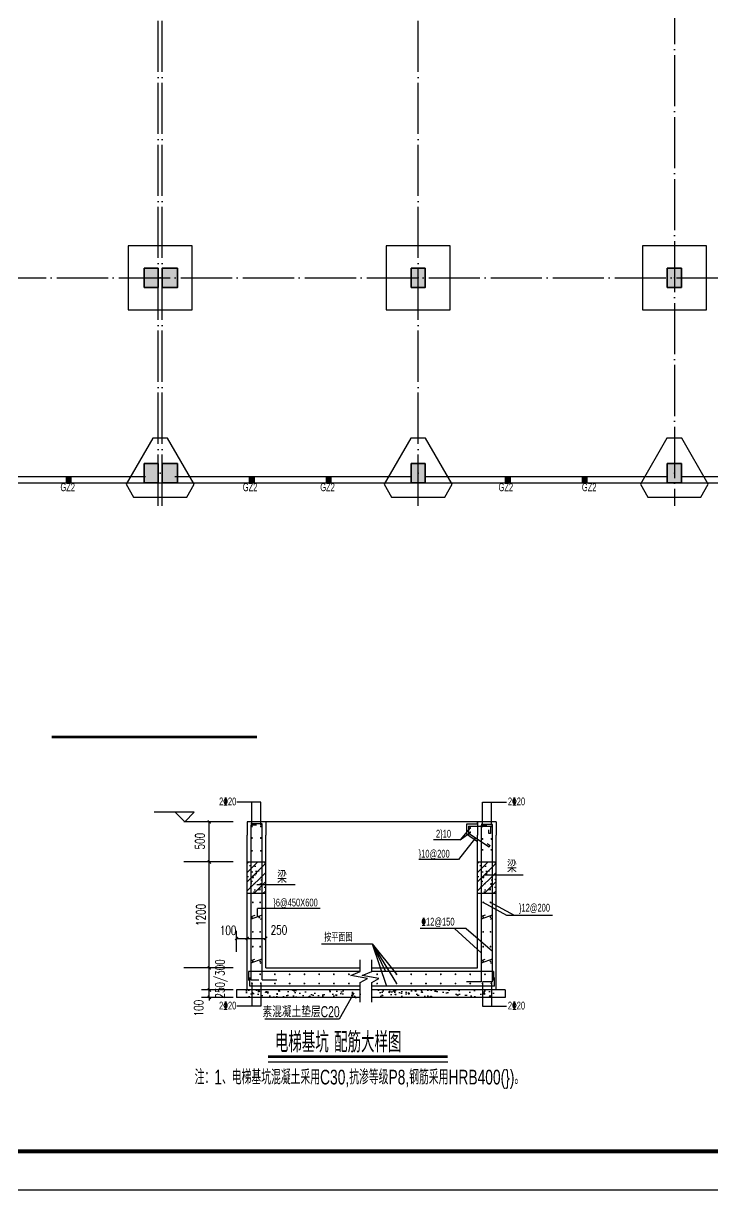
# Model space of a CAD drawing. Extents: x -695511 to 885008, y -751583 to -95266.
# Drawn here: x -364057 to -337138, y -429086 to -383545 of the extents above; entities that cross this region are included whole.
import ezdxf
from ezdxf.enums import TextEntityAlignment as Align

# ---------------------------------------------------------------- set-up
doc = ezdxf.new("R2010")
doc.units = 0
doc.header["$LTSCALE"] = 1000
doc.header["$MEASUREMENT"] = 0
doc.linetypes.add('DOTE', pattern=[2.42, 2, -0.2, 0.02, -0.2])
doc.linetypes.add('HIDDEN2', pattern=[4, 3, -1])
for name, color, linetype in [('3', 3, 'Continuous'), ('3T_GLASS', 5, 'Continuous'), ('BASE', 2, 'Continuous'), ('DIM_ELEV', 3, 'Continuous'), ('DOTE', 1, 'Continuous'), ('gj', 6, 'Continuous'), ('GZ', 211, 'Continuous'), ('OTHER', 7, 'Continuous'), ('PUB_DIM', 3, 'Continuous'), ('PUB_TEXT', 7, 'Continuous'), ('PUB_TITLE', 4, 'Continuous'), ('STEEL', 6, 'Continuous'), ('X向主梁钢筋', 7, 'Continuous'), ('公共图层', 7, 'Continuous'), ('填充', 8, 'Continuous'), ('建-图名', 3, 'Continuous'), ('梁实线', 4, 'Continuous')]:
    doc.layers.add(name, color=color, linetype=linetype)
doc.layers.add('BEAM', color=4, linetype='Continuous', lineweight=25)
doc.layers.add('砼柱', color=2, linetype='Continuous', lineweight=35)
doc.styles.add('_TCH_DIM_T3', font='SIMPLEX', dxfattribs={"width": 0.705882, "bigfont": 'GBCBIG'})
doc.styles.add('GS_Rein', font='GS_TXT.shx', dxfattribs={"width": 0.7, "bigfont": 'GS_HZTXT.shx'})
doc.styles.add('HZDX', font='gs_txt.shx', dxfattribs={"width": 0.8, "height": 800, "bigfont": 'hztxt.shx'})
doc.styles.add('样式 1', font='GS_TXT.shx', dxfattribs={"width": 0.7, "height": 375, "bigfont": 'yjkchn.shx'})
doc.dimstyles.new('_TCH_ARCH&&125', dxfattribs={"dimtxt": 371.875, "dimasz": 125, "dimexe": 312.5, "dimexo": 375, "dimgap": 157.8125, "dimtad": 1, "dimdec": 0, "dimzin": 0, "dimdsep": 46, "dimtxsty": '_TCH_DIM_T3', "dimblk": 'ARCHTICK', "dimcen": 0.09, "dimclrt": 7, "dimazin": 2, "dimtfac": 1, "dimtdec": 0, "dimtix": 1, "dimtmove": 2, "dimatfit": 3, "dimfxl": 1, "dimtolj": 1, "dimtzin": 0, "dimarcsym": 0})
pattern_1 = [(130, (587690.67, -527276.73), (-537.94514, -47.0641), [56.25, -618.75]), (185, (587690.7, -527276.73), (104.0635, 564.1441), [45, -495]), (79.5486, (587645.84, -527280.65), (-433.882, 517.0797), [47.8051, -525.8566]), (133.8158, (587690.7, -527126.7), (-800.4308, -124.1393), [84.375, -928.125]), (83.3644, (587624, -527137.1), (-700.997, 730.5884), [71.7077, -788.7847]), (188.8158, (587690.7, -527126.7), (-700.9965, 730.589), [67.5, -742.5]), (159, (587615.67, -527164.23), (-447.6803, -301.9642), [56.25, -618.75]), (214, (587615.7, -527164.23), (-182.4865, 543.8625), [45, -495]), (108.5486, (587578.37, -527189.4), (-630.167, 241.8979), [47.8051, -525.8566]), (142.5, (587690.67, -527276.73), (-9.11989, 249.67039), [0, -489, 0, -502.5, 0, -496.875]), (172.5, (587690.67, -527276.73), (-197.30215, 295.80878), [0, -286.5, 0, -477.75, 0, -189.375]), (212.5, (587857.92, -527276.73), (-400.36683, -16.91615), [0, -187.5, 0, -585, 0, -776.25]), (222.5, (587932.92, -527276.73), (-437.38963, 75.07874), [0, -243.75, 0, -388.5, 0, -551.25])]

# ---------------------------------------------------------------- blocks, each defined once
blk = doc.blocks.new('_ArchTick')
at = {"color": 0, "linetype": 'ByBlock', "const_width": 0.4}
blk.add_lwpolyline([(-0.5, -0.5), (0.5, 0.5)], dxfattribs=at)
blk = doc.blocks.new('*D190')
at = {"layer": 'Defpoints', "color": 0, "transparency": 16777216}
for p in [(311040, -509713), (310290, -510633), (311040, -510633)]:
    blk.add_point(p, dxfattribs=at)
at = {"layer": 'PUB_DIM', "color": 0, "lineweight": -2, "transparency": 16777216}
for p, q in [((310290, -510258), (310290, -509401)), ((311040, -510258), (311040, -509401)), ((310290, -509713), (311040, -509713))]:
    blk.add_line(p, q, dxfattribs=at)
at = {"layer": 'PUB_DIM', "color": 0, "linetype": 'ByBlock', "lineweight": -2, "transparency": 16777216, "xscale": 125, "yscale": 125, "zscale": 125, "rotation": 180}
blk.add_blockref('_ArchTick', (310290, -509713), dxfattribs=at)
at = {"layer": 'PUB_DIM', "color": 0, "linetype": 'ByBlock', "lineweight": -2, "transparency": 16777216, "xscale": 125, "yscale": 125, "zscale": 125}
blk.add_blockref('_ArchTick', (311040, -509713), dxfattribs=at)
at = {"layer": 'PUB_DIM', "color": 7, "transparency": 16777216, "insert": (311580, -509370), "char_height": 371.9, "attachment_point": 5, "style": '_TCH_DIM_T3'}
blk.add_mtext('\\A1;250', dxfattribs=at)
blk = doc.blocks.new('*D191')
at = {"layer": 'Defpoints', "color": 0, "transparency": 16777216}
for p in [(310290, -509713), (309857, -510633), (310290, -510633)]:
    blk.add_point(p, dxfattribs=at)
at = {"layer": 'PUB_DIM', "color": 0, "lineweight": -2, "transparency": 16777216}
for p, q in [((309857, -510258), (309857, -509401)), ((310290, -510258), (310290, -509401)), ((309857, -509713), (310290, -509713))]:
    blk.add_line(p, q, dxfattribs=at)
at = {"layer": 'PUB_DIM', "color": 0, "linetype": 'ByBlock', "lineweight": -2, "transparency": 16777216, "xscale": 125, "yscale": 125, "zscale": 125, "rotation": 180}
blk.add_blockref('_ArchTick', (309857, -509713), dxfattribs=at)
at = {"layer": 'PUB_DIM', "color": 0, "linetype": 'ByBlock', "lineweight": -2, "transparency": 16777216, "xscale": 125, "yscale": 125, "zscale": 125}
blk.add_blockref('_ArchTick', (310290, -509713), dxfattribs=at)
at = {"layer": 'PUB_DIM', "color": 7, "transparency": 16777216, "insert": (309511, -509389), "char_height": 371.9, "attachment_point": 5, "style": '_TCH_DIM_T3'}
blk.add_mtext('\\A1;100', dxfattribs=at)
blk = doc.blocks.new('*D192')
at = {"layer": 'Defpoints', "color": 0, "transparency": 16777216}
for p in [(308746, -511813), (310091, -511813), (310091, -512113)]:
    blk.add_point(p, dxfattribs=at)
at = {"layer": 'PUB_DIM', "color": 0, "lineweight": -2, "transparency": 16777216}
for p, q in [((309716, -511813), (308433, -511813)), ((308746, -511813), (308746, -511688)), ((308746, -512113), (308746, -511813)), ((309716, -512113), (308433, -512113)), ((308746, -512113), (308746, -512238))]:
    blk.add_line(p, q, dxfattribs=at)
at = {"layer": 'PUB_DIM', "color": 0, "linetype": 'ByBlock', "lineweight": -2, "transparency": 16777216, "xscale": 125, "yscale": 125, "zscale": 125}
for p, rotation in [((308746, -511813), 270), ((308746, -512113), 90)]:
    blk.add_blockref('_ArchTick', p, dxfattribs=dict(at, rotation=rotation))
at = {"layer": 'PUB_DIM', "color": 7, "transparency": 16777216, "insert": (308315, -512550), "char_height": 371.9, "attachment_point": 5, "rotation": 90, "style": '_TCH_DIM_T3'}
blk.add_mtext('\\A1;100', dxfattribs=at)
blk = doc.blocks.new('*D193')
at = {"layer": 'Defpoints', "color": 0, "transparency": 16777216}
for p in [(308746, -510913), (310091, -510913), (310091, -511813)]:
    blk.add_point(p, dxfattribs=at)
at = {"layer": 'PUB_DIM', "color": 0, "lineweight": -2, "transparency": 16777216}
for p, q in [((309716, -510913), (308433, -510913)), ((308746, -511813), (308746, -510913)), ((309716, -511813), (308433, -511813))]:
    blk.add_line(p, q, dxfattribs=at)
at = {"layer": 'PUB_DIM', "color": 0, "linetype": 'ByBlock', "lineweight": -2, "transparency": 16777216, "xscale": 125, "yscale": 125, "zscale": 125}
for p, rotation in [((308746, -510913), 90), ((308746, -511813), 270)]:
    blk.add_blockref('_ArchTick', p, dxfattribs=dict(at, rotation=rotation))
at = {"layer": 'PUB_DIM', "color": 7, "transparency": 16777216, "insert": (309241, -511363), "char_height": 371.88, "attachment_point": 5, "rotation": 90, "style": '_TCH_DIM_T3'}
blk.add_mtext('\\A1;250/300', dxfattribs=at)
blk = doc.blocks.new('*D194')
at = {"layer": 'Defpoints', "color": 0, "transparency": 16777216}
for p in [(308746, -506607), (310091, -506607), (310091, -510913)]:
    blk.add_point(p, dxfattribs=at)
at = {"layer": 'PUB_DIM', "color": 0, "lineweight": -2, "transparency": 16777216}
for p, q in [((309716, -506607), (308433, -506607)), ((308746, -510913), (308746, -506607)), ((309716, -510913), (308433, -510913))]:
    blk.add_line(p, q, dxfattribs=at)
at = {"layer": 'PUB_DIM', "color": 0, "linetype": 'ByBlock', "lineweight": -2, "transparency": 16777216, "xscale": 125, "yscale": 125, "zscale": 125}
for p, rotation in [((308746, -506607), 90), ((308746, -510913), 270)]:
    blk.add_blockref('_ArchTick', p, dxfattribs=dict(at, rotation=rotation))
at = {"layer": 'PUB_DIM', "color": 7, "transparency": 16777216, "insert": (308402, -508760), "char_height": 371.9, "attachment_point": 5, "rotation": 90, "style": '_TCH_DIM_T3'}
blk.add_mtext('\\A1;1200', dxfattribs=at)
blk = doc.blocks.new('*D195')
at = {"layer": 'Defpoints', "color": 0, "transparency": 16777216}
for p in [(308746, -504974), (310091, -504974), (310091, -506607)]:
    blk.add_point(p, dxfattribs=at)
at = {"layer": 'PUB_DIM', "color": 0, "lineweight": -2, "transparency": 16777216}
for p, q in [((309716, -504974), (308433, -504974)), ((308746, -506607), (308746, -504974)), ((309716, -506607), (308433, -506607))]:
    blk.add_line(p, q, dxfattribs=at)
at = {"layer": 'PUB_DIM', "color": 0, "linetype": 'ByBlock', "lineweight": -2, "transparency": 16777216, "xscale": 125, "yscale": 125, "zscale": 125}
for p, rotation in [((308746, -504974), 90), ((308746, -506607), 270)]:
    blk.add_blockref('_ArchTick', p, dxfattribs=dict(at, rotation=rotation))
at = {"layer": 'PUB_DIM', "color": 7, "transparency": 16777216, "insert": (308363, -505760), "char_height": 371.9, "attachment_point": 5, "rotation": 90, "style": '_TCH_DIM_T3'}
blk.add_mtext('\\A1;500', dxfattribs=at)
blk = doc.blocks.new('zw')
at = {"layer": 'DOTE', "linetype": 'DOTE'}
for p, q in [((-130373, -1049032), (-130373, -1007232)), ((-130223, -1049032), (-130223, -1007232)), ((-120223, -1049032), (-120223, -1007232)), ((-110223, -1007232), (-110223, -1049032)), ((-187573, -1040132), (-73373, -1040132)), ((-187573, -1048132), (-73373, -1048132))]:
    blk.add_line(p, q, dxfattribs=at)
blk = doc.blocks.new('1fmb')
at = {"layer": 'BEAM'}
for p, q in [((-140123, -807644), (-130873, -807644)), ((-129723, -807644), (-120473, -807644)), ((-119973, -807644), (-110473, -807644)), ((-109973, -807644), (-100498, -807644)), ((-140123, -807894), (-130873, -807894)), ((-129723, -807894), (-120473, -807894)), ((-119973, -807894), (-110473, -807894)), ((-109973, -807894), (-100498, -807894))]:
    blk.add_line(p, q, dxfattribs=at)
blk = doc.blocks.new('1fcol')
at = {"layer": '填充'}
h = blk.add_hatch(color=256, dxfattribs=at)
h.dxf.hatch_style = 1
h.paths.add_polyline_path([(-159543, -894888), (-160093, -894888), (-160093, -895638), (-159543, -895638)])
h = blk.add_hatch(color=256, dxfattribs=at)
h.dxf.hatch_style = 1
h.paths.add_polyline_path([(-158793, -894888), (-159393, -894888), (-159393, -895638), (-158793, -895638)])
h = blk.add_hatch(color=256, dxfattribs=at)
h.dxf.hatch_style = 1
h.paths.add_polyline_path([(-149118, -894888), (-149668, -894888), (-149668, -895638), (-149118, -895638)])
h = blk.add_hatch(color=256, dxfattribs=at)
h.dxf.hatch_style = 1
h.paths.add_polyline_path([(-139118, -894888), (-139668, -894888), (-139668, -895638), (-139118, -895638)])
h = blk.add_hatch(color=256, dxfattribs=at)
h.dxf.hatch_style = 1
h.paths.add_polyline_path([(-159543, -902513), (-160093, -902513), (-160093, -903263), (-159543, -903263)])
h = blk.add_hatch(color=256, dxfattribs=at)
h.dxf.hatch_style = 1
h.paths.add_polyline_path([(-158793, -902513), (-159393, -902513), (-159393, -903263), (-158793, -903263)])
h = blk.add_hatch(color=256, dxfattribs=at)
h.dxf.hatch_style = 1
h.paths.add_polyline_path([(-149118, -902513), (-149668, -902513), (-149668, -903263), (-149118, -903263)])
h = blk.add_hatch(color=256, dxfattribs=at)
h.dxf.hatch_style = 1
h.paths.add_polyline_path([(-139118, -902513), (-139668, -902513), (-139668, -903263), (-139118, -903263)])
at = {"layer": '砼柱', "lineweight": 35}
for points in [[(-159543, -894888), (-160093, -894888), (-160093, -895638), (-159543, -895638)], [(-158793, -894888), (-159393, -894888), (-159393, -895638), (-158793, -895638)], [(-149118, -894888), (-149668, -894888), (-149668, -895638), (-149118, -895638)], [(-139118, -894888), (-139668, -894888), (-139668, -895638), (-139118, -895638)], [(-159543, -902513), (-160093, -902513), (-160093, -903263), (-159543, -903263)], [(-158793, -902513), (-159393, -902513), (-159393, -903263), (-158793, -903263)], [(-149118, -902513), (-149668, -902513), (-149668, -903263), (-149118, -903263)], [(-139118, -902513), (-139668, -902513), (-139668, -903263), (-139118, -903263)]]:
    blk.add_lwpolyline(points, close=True, dxfattribs=at)
blk = doc.blocks.new('1fgzz')
at = {"layer": 'GZ'}
h = blk.add_hatch(color=256, dxfattribs=at)
h.dxf.hatch_style = 1
h.paths.add_polyline_path([(-132682, -669701), (-132682, -669501), (-132882, -669501), (-132882, -669701)])
h = blk.add_hatch(color=256, dxfattribs=at)
h.dxf.hatch_style = 1
h.paths.add_polyline_path([(-125532, -669701), (-125532, -669501), (-125732, -669501), (-125732, -669701)])
h = blk.add_hatch(color=256, dxfattribs=at)
h.dxf.hatch_style = 1
h.paths.add_polyline_path([(-122532, -669701), (-122532, -669501), (-122732, -669501), (-122732, -669701)])
h = blk.add_hatch(color=256, dxfattribs=at)
h.dxf.hatch_style = 1
h.paths.add_polyline_path([(-115532, -669701), (-115532, -669501), (-115732, -669501), (-115732, -669701)])
h = blk.add_hatch(color=256, dxfattribs=at)
h.dxf.hatch_style = 1
h.paths.add_polyline_path([(-112532, -669701), (-112532, -669501), (-112732, -669501), (-112732, -669701)])
for points in [[(-132682, -669701), (-132682, -669501), (-132882, -669501), (-132882, -669701), (-132682, -669701)], [(-125532, -669701), (-125532, -669501), (-125732, -669501), (-125732, -669701), (-125532, -669701)], [(-122532, -669701), (-122532, -669501), (-122732, -669501), (-122732, -669701), (-122532, -669701)], [(-115532, -669701), (-115532, -669501), (-115732, -669501), (-115732, -669701), (-115532, -669701)], [(-112532, -669701), (-112532, -669501), (-112732, -669501), (-112732, -669701), (-112532, -669701)]]:
    blk.add_lwpolyline(points, dxfattribs=at)
blk = doc.blocks.new('ct1')
at = {"layer": 'BASE', "color": 9}
for points in [[(-482175, -699073), (-482175, -696573), (-484675, -696573), (-484675, -699073)], [(-472100, -699073), (-472100, -696573), (-474600, -696573), (-474600, -699073)], [(-462100, -699073), (-462100, -696573), (-464600, -696573), (-464600, -699073)], [(-483714, -704082), (-484752, -705881), (-484464, -706381), (-482386, -706381), (-482098, -705881), (-483136, -704082)], [(-473639, -704082), (-474677, -705881), (-474389, -706381), (-472311, -706381), (-472023, -705881), (-473061, -704082)], [(-463639, -704082), (-464677, -705881), (-464389, -706381), (-462311, -706381), (-462023, -705881), (-463061, -704082)]]:
    blk.add_lwpolyline(points, close=True, dxfattribs=at)
for p in [(-483425, -697823), (-473350, -697823), (-463350, -697823), (-483425, -705448), (-473350, -705448), (-463350, -705448)]:
    blk.add_point(p, dxfattribs=at)
blk = doc.blocks.new('1-1')
h = blk.add_hatch()
h.set_pattern_fill('钢筋混凝土', color=9, scale=105, style=0)
h.set_pattern_definition([(45, (196580.2, -412338.73), (-185.61553, 185.61553), []), (50, (196580.2, -412338.7), (753.1232, -65.8897), [78.75, -866.25]), (355, (196580.2, -412338.7), (-145.689, 789.8017), [63, -693]), (100.4514, (196642.96, -412344.2), (607.435, 723.9115), [66.9272, -736.1992]), (46.1842, (196580.2, -412128.7), (1120.603, -173.795), [118.125, -1299.375]), (96.6356, (196673.6, -412143.2), (981.396, 1022.824), [100.391, -1104.299]), (351.1842, (196580.2, -412128.7), (981.395, 1022.8245), [94.5, -1039.5]), (21, (196685.2, -412181.2), (626.7524, -422.7498), [78.75, -866.25]), (326, (196685.2, -412181.2), (255.481, 761.4075), [63, -693]), (71.4514, (196737.4, -412216.46), (882.2338, 338.657), [66.9272, -736.1992]), (37.5, (196580.2, -412338.73), (12.76785, 349.53855), [0, -684.6, 0, -703.5, 0, -695.625]), (7.5, (196580.2, -412338.73), (276.223, 414.1323), [0, -401.1, 0, -668.85, 0, -265.125]), (327.5, (196346.05, -412338.73), (560.51356, -23.6826), [0, -262.5, 0, -819, 0, -1086.75]), (317.5, (196241.05, -412338.73), (612.3455, 105.1102), [0, -341.25, 0, -543.9, 0, -771.75])])
h.paths.add_polyline_path([(311039.9, -506607.4), (310289.9, -506607.4), (310289.9, -507885), (311039.9, -507885)])
h = blk.add_hatch()
h.set_pattern_fill('钢筋混凝土', color=9, scale=105, style=0)
h.set_pattern_definition([(45, (205950.82, -412338.73), (-185.61553, 185.61553), []), (50, (205950.8, -412338.7), (753.1232, -65.8897), [78.75, -866.25]), (355, (205950.8, -412338.7), (-145.689, 789.8017), [63, -693]), (100.4514, (206013.6, -412344.2), (607.435, 723.9115), [66.9272, -736.1992]), (46.1842, (205950.8, -412128.7), (1120.603, -173.795), [118.125, -1299.375]), (96.6356, (206044.2, -412143.2), (981.396, 1022.824), [100.391, -1104.299]), (351.1842, (205950.8, -412128.7), (981.395, 1022.8245), [94.5, -1039.5]), (21, (206055.8, -412181.2), (626.7524, -422.7498), [78.75, -866.25]), (326, (206055.8, -412181.2), (255.481, 761.4075), [63, -693]), (71.4514, (206108.05, -412216.46), (882.2338, 338.657), [66.9272, -736.1992]), (37.5, (205950.82, -412338.73), (12.76785, 349.53855), [0, -684.6, 0, -703.5, 0, -695.625]), (7.5, (205950.82, -412338.73), (276.223, 414.1323), [0, -401.1, 0, -668.85, 0, -265.125]), (327.5, (205716.67, -412338.73), (560.51356, -23.6826), [0, -262.5, 0, -819, 0, -1086.75]), (317.5, (205611.67, -412338.73), (612.3455, 105.1102), [0, -341.25, 0, -543.9, 0, -771.75])])
h.paths.add_polyline_path([(320410.6, -506607.4), (319660.6, -506607.4), (319660.6, -507885), (320410.6, -507885)])
h = blk.add_hatch()
h.set_pattern_fill('ANSI31', color=256, scale=125, style=0)
h.set_pattern_definition([(45, (196580.2, -411770.57), (-140.3165, 140.3165), [])])
h.paths.add_polyline_path([(320260.6, -507128), (320260.6, -507316.9), (320410.6, -507316.9), (320410.6, -507128)])
h = blk.add_hatch()
h.set_pattern_fill('AN33C', color=256, scale=750, style=0)
h.set_pattern_definition(pattern_1)
h.paths.add_polyline_path([(310107.3, -512112.7), (310107.3, -511812.7), (314887.5, -511812.7), (314887.5, -512112.7)])
h = blk.add_hatch()
h.set_pattern_fill('AN33C', color=256, scale=750, style=0)
h.set_pattern_definition(pattern_1)
h.paths.add_polyline_path([(320605.9, -511812.7), (320605.9, -512112.7), (315540.3, -512112.7), (315540.3, -511812.7)])
at = {"color": 3}
for p, q in [((308433.4, -504973.8), (307709.5, -504973.8)), ((308433.4, -506607.4), (307709.5, -506607.4)), ((310701.1, -508843.6), (310701.1, -508492.5)), ((308433.4, -510912.7), (307709.5, -510912.7))]:
    blk.add_line(p, q, dxfattribs=at)
for p, q in [((311039.9, -504973.8), (310289.9, -504973.8)), ((310289.9, -504973.8), (310289.9, -505512.7)), ((319660.6, -504973.8), (311039.9, -504973.8)), ((311039.9, -504973.8), (311039.9, -505512.7)), ((319660.6, -505073.8), (319210.6, -505073.8)), ((319210.6, -505073.8), (319210.6, -505468.5)), ((320410.6, -504973.8), (319660.6, -504973.8)), ((319660.6, -504973.8), (319660.6, -505512.7)), ((319660.6, -505073.8), (319660.6, -504973.8)), ((320410.6, -504973.8), (320410.6, -505512.7)), ((310289.9, -511812.7), (310289.9, -505512.7)), ((311039.9, -506790.3), (311039.9, -505512.7)), ((319210.6, -505468.5), (319660.6, -505768.5)), ((319660.6, -510912.7), (319660.6, -505512.7)), ((320410.6, -511812.7), (320410.6, -505512.7)), ((311039.9, -510912.7), (311039.9, -506790.3)), ((311039.9, -510912.7), (314887.5, -510912.7)), ((315352.4, -510912.7), (319660.6, -510912.7)), ((309856.7, -511812.7), (309856.7, -512112.7)), ((314887.5, -511812.7), (309856.7, -511812.7)), ((314887.5, -512112.7), (314887.5, -511812.7)), ((320774.7, -511812.7), (315352.4, -511812.7)), ((315352.4, -512112.7), (315352.4, -511812.7)), ((320774.7, -511812.7), (320774.7, -512112.7)), ((314887.5, -512112.7), (309856.7, -512112.7)), ((320774.7, -512112.7), (315352.4, -512112.7))]:
    blk.add_line(p, q)
at = {"color": 3, "linetype": 'HIDDEN2'}
for p, q in [((310289.9, -506607.4), (311039.9, -506607.4)), ((319660.6, -506607.4), (320410.6, -506607.4)), ((311039.9, -507885), (310289.9, -507885)), ((320410.6, -507885), (319660.6, -507885))]:
    blk.add_line(p, q, dxfattribs=at)
at = {"layer": '3'}
blk.add_line((313252.9, -508492.5), (310701.1, -508492.5), dxfattribs=at)
at = {"layer": 'DIM_ELEV'}
for p, q in [((308135.3, -504583.8), (306504.4, -504583.8)), ((307745.3, -504973.8), (307355.3, -504583.8)), ((307745.3, -504973.8), (308135.3, -504583.8))]:
    blk.add_line(p, q, dxfattribs=at)
at = {"layer": 'gj'}
for p, q in [((310889.9, -505060.8), (310439.9, -505060.8)), ((310439.9, -505112.6), (310439.9, -511400.2)), ((310664.9, -505112.6), (310439.9, -505112.6)), ((310889.9, -511400.2), (310889.9, -505060.8)), ((319285.6, -505148.8), (320185.6, -505148.8)), ((319285.6, -505148.8), (319285.6, -505428.3)), ((320260.6, -505081), (319810.6, -505081)), ((319810.6, -505111.5), (319810.6, -511482)), ((320035.6, -505111.5), (319810.6, -505111.5)), ((320185.6, -505148.8), (320185.6, -505448.8)), ((320260.6, -511482), (320260.6, -505081)), ((319285.6, -505428.3), (320135.7, -505995.1)), ((320110.6, -505448.8), (320110.6, -505298.8)), ((320185.6, -505448.8), (320110.6, -505448.8)), ((320052.5, -505849.5), (320177.3, -505932.7)), ((320135.7, -505995.1), (320177.3, -505932.7)), ((314887.5, -511062.7), (310344, -511062.7)), ((310344, -511062.7), (310344, -511431.9)), ((310396.5, -511662.7), (310396.5, -511308.2)), ((320309.3, -511062.7), (315352.4, -511062.7)), ((320309.3, -511062.7), (320309.3, -511431.9)), ((320349.5, -511662.7), (320349.5, -511308.2)), ((314848.3, -511662.7), (310396.5, -511662.7)), ((310439.9, -511400.2), (310757.5, -511400.2)), ((310889.9, -511400.2), (311489.9, -511400.2)), ((320349.5, -511662.7), (315352.4, -511662.7)), ((319810.6, -511482), (319210.6, -511482)), ((320260.6, -511482), (319863.6, -511482))]:
    blk.add_line(p, q, dxfattribs=at)
at = {"layer": 'gj', "const_width": 37.5}
for points in [[(310499.1, -505161.1, -1), (310461.6, -505161.1, -1)], [(310860.2, -505161.1, -1), (310822.7, -505161.1, -1)], [(319341.8, -505223.8, 1), (319379.3, -505223.8, 1)], [(319878.7, -505161.1, -1), (319841.2, -505161.1, -1)], [(320239.8, -505161.1, -1), (320202.3, -505161.1, -1)], [(310499.1, -505630.6, -1), (310461.6, -505630.6, -1)], [(310860.2, -505630.6, -1), (310822.7, -505630.6, -1)], [(319341.8, -505402.2, 1), (319379.3, -505402.2, 1)], [(319880.3, -505671.3, -1), (319842.8, -505671.3, -1)], [(320239.8, -505671.3, -1), (320202.3, -505671.3, -1)], [(310499.1, -506153.3, -1), (310461.6, -506153.3, -1)], [(310860.2, -506153.3, -1), (310822.7, -506153.3, -1)], [(319880.3, -506111.4, -1), (319842.8, -506111.4, -1)], [(320239.8, -506111.4, -1), (320202.3, -506111.4, -1)], [(310533.7, -508250.2, -1), (310496.2, -508250.2, -1)], [(310833.7, -508250.2, -1), (310796.2, -508250.2, -1)], [(319904.3, -508250.2, -1), (319866.8, -508250.2, -1)], [(320204.3, -508250.2, -1), (320166.8, -508250.2, -1)], [(310499.4, -508862.7, -1), (310461.9, -508862.7, -1)], [(310799.4, -508862.7, -1), (310761.9, -508862.7, -1)], [(319904.3, -508850.2, -1), (319866.8, -508850.2, -1)], [(320204.3, -508850.2, -1), (320166.8, -508850.2, -1)], [(310533.7, -509450.2, -1), (310496.2, -509450.2, -1)], [(310833.7, -509450.2, -1), (310796.2, -509450.2, -1)], [(319904.3, -509450.2, -1), (319866.8, -509450.2, -1)], [(320204.3, -509450.2, -1), (320166.8, -509450.2, -1)], [(310533.7, -510050.2, -1), (310496.2, -510050.2, -1)], [(310833.7, -510050.2, -1), (310796.2, -510050.2, -1)], [(319904.3, -510050.2, -1), (319866.8, -510050.2, -1)], [(320204.3, -510050.2, -1), (320166.8, -510050.2, -1)], [(310533.7, -510650.2, -1), (310496.2, -510650.2, -1)], [(310833.7, -510650.2, -1), (310796.2, -510650.2, -1)], [(319904.3, -510650.2, -1), (319866.8, -510650.2, -1)], [(320204.3, -510650.2, -1), (320166.8, -510650.2, -1)], [(310833.7, -511175.2, -1), (310796.2, -511175.2, -1)], [(311433.7, -511175.2, -1), (311396.2, -511175.2, -1)], [(312033.7, -511175.2, -1), (311996.2, -511175.2, -1)], [(312633.7, -511175.2, -1), (312596.2, -511175.2, -1)], [(313233.7, -511175.2, -1), (313196.2, -511175.2, -1)], [(313833.7, -511175.2, -1), (313796.2, -511175.2, -1)], [(314444.6, -511175.2, -1), (314407.1, -511175.2, -1)], [(315591.4, -511175.2, -1), (315553.9, -511175.2, -1)], [(316379.3, -511175.2, -1), (316341.8, -511175.2, -1)], [(316979.3, -511175.2, -1), (316941.8, -511175.2, -1)], [(317579.3, -511175.2, -1), (317541.8, -511175.2, -1)], [(318179.3, -511175.2, -1), (318141.8, -511175.2, -1)], [(318779.3, -511175.2, -1), (318741.8, -511175.2, -1)], [(319379.3, -511175.2, -1), (319341.8, -511175.2, -1)], [(319979.3, -511175.2, -1), (319941.8, -511175.2, -1)], [(310499.1, -511541.1, -1), (310461.6, -511541.1, -1)], [(310860.2, -511541.1, -1), (310822.7, -511541.1, -1)], [(311433.7, -511550.2, -1), (311396.2, -511550.2, -1)], [(312033.7, -511550.2, -1), (311996.2, -511550.2, -1)], [(312633.7, -511550.2, -1), (312596.2, -511550.2, -1)], [(313233.7, -511550.2, -1), (313196.2, -511550.2, -1)], [(313833.7, -511550.2, -1), (313796.2, -511550.2, -1)], [(314444.6, -511550.2, -1), (314407.1, -511550.2, -1)], [(315591.4, -511550.2, -1), (315553.9, -511550.2, -1)], [(316379.3, -511550.2, -1), (316341.8, -511550.2, -1)], [(316979.3, -511550.2, -1), (316941.8, -511550.2, -1)], [(317579.3, -511550.2, -1), (317541.8, -511550.2, -1)], [(318179.3, -511550.2, -1), (318141.8, -511550.2, -1)], [(318779.3, -511550.2, -1), (318741.8, -511550.2, -1)], [(319379.3, -511550.2, -1), (319341.8, -511550.2, -1)], [(319840.3, -511541.1, 1), (319877.8, -511541.1, 1)], [(320201.4, -511541.1, 1), (320238.9, -511541.1, 1)]]:
    blk.add_lwpolyline(points, format="xyb", close=True, dxfattribs=at)
at = {"layer": 'OTHER'}
for p, q in [((314887.5, -511067.3), (314887.5, -510588.4)), ((315352.4, -511067.3), (315352.4, -510588.4)), ((314501, -511224.8), (314887.5, -511067.3)), ((315180.5, -511344.8), (314501, -511224.8)), ((314887.5, -511502.3), (315180.5, -511344.8)), ((314965.9, -511224.8), (315352.4, -511067.3)), ((315645.4, -511344.8), (314965.9, -511224.8)), ((315352.4, -511502.3), (315645.4, -511344.8)), ((314887.5, -512303.7), (314887.5, -511502.3)), ((315352.4, -512303.7), (315352.4, -511502.3))]:
    blk.add_line(p, q, dxfattribs=at)
at = {"layer": 'PUB_DIM'}
for p, q in [((319572.6, -505619.7), (318885.4, -506506.4)), ((319360.6, -505223.8), (318947.9, -505709.3)), ((318947.9, -505709.3), (319360.6, -505402.2)), ((318947.9, -505709.3), (317867.8, -505709.3)), ((318885.4, -506506.4), (317271.1, -506506.4)), ((310684.8, -507523.5), (312238, -507523.5)), ((319964, -507128), (321517.2, -507128)), ((320853.7, -508779), (319885.6, -508250.2)), ((321153.7, -508779), (320185.6, -508250.2)), ((322705.4, -508779), (320853.7, -508779)), ((319194.9, -509305.5), (317319.4, -509305.5)), ((318715.4, -509305.5), (319810.6, -510305.6)), ((319194.9, -509305.5), (320260.6, -510231)), ((313314.1, -509932.4), (315376.2, -509932.4)), ((315376.2, -509932.4), (315919.5, -511062.7)), ((314625.5, -511948.1), (314022, -512999)), ((314022, -512999), (311002.9, -512999))]:
    blk.add_line(p, q, dxfattribs=at)
for points in [[(315376.2, -509932.4), (316360.6, -511175.2)], [(315376.2, -509932.4), (315956.5, -511662.7)], [(315376.2, -509932.4), (316360.6, -511550.2)]]:
    blk.add_lwpolyline(points, dxfattribs=at)
at = {"layer": 'PUB_TEXT', "const_width": 105}
blk.add_lwpolyline([(318443.8, -514527.6), (311136, -514527.6)], dxfattribs=at)
at = {"layer": 'PUB_TEXT'}
blk.add_lwpolyline([(318443.8, -514752.6), (311136, -514752.6)], dxfattribs=at)
at = {"layer": 'STEEL'}
for p, q in [((310593, -508787.1), (310443.1, -508837.1)), ((310889.9, -508774.5), (310443.6, -508937.7)), ((310893.1, -508909), (310811.4, -508950.6)), ((319960.5, -508776.2), (319810.6, -508826.1)), ((320257.4, -508763.6), (319811.1, -508926.8)), ((320260.6, -508898.1), (320178.8, -508939.7)), ((310589.8, -510574.5), (310439.9, -510624.5)), ((310886.7, -510562), (310440.4, -510725.2)), ((310889.9, -510696.4), (310808.1, -510738.1)), ((319960.4, -510574.5), (319810.5, -510624.5)), ((320257.3, -510562), (319811, -510725.2)), ((320260.5, -510696.4), (320178.8, -510738.1))]:
    blk.add_line(p, q, dxfattribs=at)
at = {"layer": '梁实线'}
for p, q in [((310841.4, -504173.8), (309864.8, -504173.8)), ((310480.4, -505110), (310480.4, -504173.8)), ((310841.4, -505110), (310841.4, -504173.8)), ((319859, -505110), (319859, -504173.8)), ((319859, -504173.8), (320835.7, -504173.8)), ((320220.1, -505110), (320220.1, -504173.8)), ((310480.4, -511541.1), (310480.4, -512477.3)), ((310841.4, -511541.1), (310841.4, -512477.3)), ((319859, -511541.1), (319859, -512477.3)), ((320220.1, -511541.1), (320220.1, -512477.3)), ((310841.4, -512477.3), (309864.8, -512477.3)), ((319859, -512477.3), (320835.7, -512477.3))]:
    blk.add_line(p, q, dxfattribs=at)
at = {"layer": 'PUB_TEXT', "style": 'GS_Rein', "width": 0.7}
blk.add_text('素混凝土垫层C20', height=450, dxfattribs=at).set_placement((310912.5, -512921.6))
at = {"layer": 'X向主梁钢筋', "style": 'GS_Rein', "width": 0.7}
for s, p in [('2\x8420', (309144.6, -504302.4)), ('2\x8420', (320890.6, -504302.4)), ('2}10', (317965.4, -505615.2)), ('}10@200', (317260.6, -506428.5)), ('}6@450X600', (311349.1, -508414.3)), ('}12@200', (321340.7, -508624.5)), ('\x8412@150', (317369.9, -509194)), ('按平面图', (313421, -509840.6)), ('2\x8420', (309144.6, -512604.6)), ('2\x8420', (320890.6, -512604.6))]:
    blk.add_text(s, height=316.8, dxfattribs=at).set_placement(p)
at = {"layer": '公共图层'}
for s, height, style, width, p in [('梁', 500, 'HZDX', 0.8, (320856.7, -507033.3)), ('梁', 500, 'HZDX', 0.8, (311505.8, -507465.3)), ('电梯基坑 配筋大样图', 825, 'GS_Rein', 0.7, (311411.8, -514351.3))]:
    blk.add_text(s, height=height, dxfattribs=dict(at, style=style, width=width)).set_placement(p)
at = {"layer": 'PUB_DIM', "color": 3}
for base, p1, p2, text, picture, middle in [((308745.9, -504973.8), (310090.8, -506607.4), (310090.8, -504973.8), '500', '*D195', (308363.5, -505759.5)), ((308745.9, -510912.7), (310090.8, -511812.7), (310090.8, -510912.7), '250/300', '*D193', (309241, -511362.7))]:
    dim = blk.add_linear_dim(base=base, p1=p1, p2=p2, angle=90, text=text, dimstyle='_TCH_ARCH&&125', override={"dimtxsty": '_TCH_DIM_T3'}, dxfattribs=at)
    dim.commit()
    dim.dimension.update_dxf_attribs({"geometry": picture, "text_midpoint": middle, "dimtype": 161})
dim = blk.add_aligned_dim(p1=(310090.8, -510912.7), p2=(310090.8, -506607.4), distance=1344.9, text='1200', dimstyle='_TCH_ARCH&&125', override={"dimtxsty": '_TCH_DIM_T3'}, dxfattribs=at)
dim.commit()
dim.dimension.update_dxf_attribs({"geometry": '*D194', "text_midpoint": (308402.1, -508760)})
for base, p1, p2, angle, text, picture, middle in [((310289.9, -509713.4), (309856.7, -510633), (310289.9, -510633), 0, '100', '*D191', (309511.2, -509389.3)), ((311039.9, -509713.4), (310289.9, -510633), (311039.9, -510633), 0, '250', '*D190', (311579.7, -509369.7)), ((308745.9, -511812.7), (310090.8, -512112.7), (310090.8, -511812.7), 90, '100', '*D192', (308314.6, -512550.2))]:
    dim = blk.add_linear_dim(base=base, p1=p1, p2=p2, angle=angle, text=text, dimstyle='_TCH_ARCH&&125', dxfattribs=at)
    dim.commit()
    dim.dimension.update_dxf_attribs({"geometry": picture, "text_midpoint": middle, "dimtype": 161})

msp = doc.modelspace()

# ---------------------------------------------------------------- linework, layer by layer
at = {"layer": 'PUB_TITLE'}
msp.add_lwpolyline([(-433242.5, -429086), (-275592.5, -429086), (-275592.5, -339986), (-433242.5, -339986)], close=True, dxfattribs=at)
at = {"layer": 'PUB_TITLE', "const_width": 150}
msp.add_lwpolyline([(-429492.5, -427586), (-277092.5, -427586), (-277092.5, -341486), (-429492.5, -341486)], close=True, dxfattribs=at)
at = {"layer": '建-图名', "const_width": 105}
msp.add_lwpolyline([(-362947, -411406), (-354934.3, -411406)], dxfattribs=at)

# ---------------------------------------------------------------- block references
for name, p in [('zw', (-228411.9, 646646.7)), ('1fcol', (-199242.1, 501778))]:
    msp.add_blockref(name, p)
at = {"xscale": 0.9599999997764825, "yscale": 0.9599999997764825, "zscale": 0.9599999997764825}
msp.add_blockref('1-1', (-653190.6, 70051.4), dxfattribs=at)
at = {"layer": '3T_GLASS'}
msp.add_blockref('1fmb', (-228411.9, 406408.7), dxfattribs=at)
at = {"layer": 'GZ'}
for name, p in [('ct1', (124715.3, 304338.2)), ('1fgzz', (-229503.2, 268215.8))]:
    msp.add_blockref(name, p, dxfattribs=at)

# ---------------------------------------------------------------- texts
at = {"style": 'GS_Rein', "width": 0.7}
msp.add_text('注：1、电梯基坑混凝土采用C30,抗渗等级P8,钢筋采用HRB400(})。', height=576, dxfattribs=at).set_placement((-357365.4, -424979))
at = {"layer": 'GZ', "style": '样式 1', "width": 0.7}
for p in [(-362607.7, -401906.1), (-355486.2, -401906.1), (-352462.2, -401906.1), (-345500.2, -401906.1), (-342245.2, -401906.1)]:
    msp.add_text('GZ2', height=312.5, dxfattribs=at).set_placement(p, align=Align.BOTTOM_LEFT)

doc.saveas('drawing.dxf')
